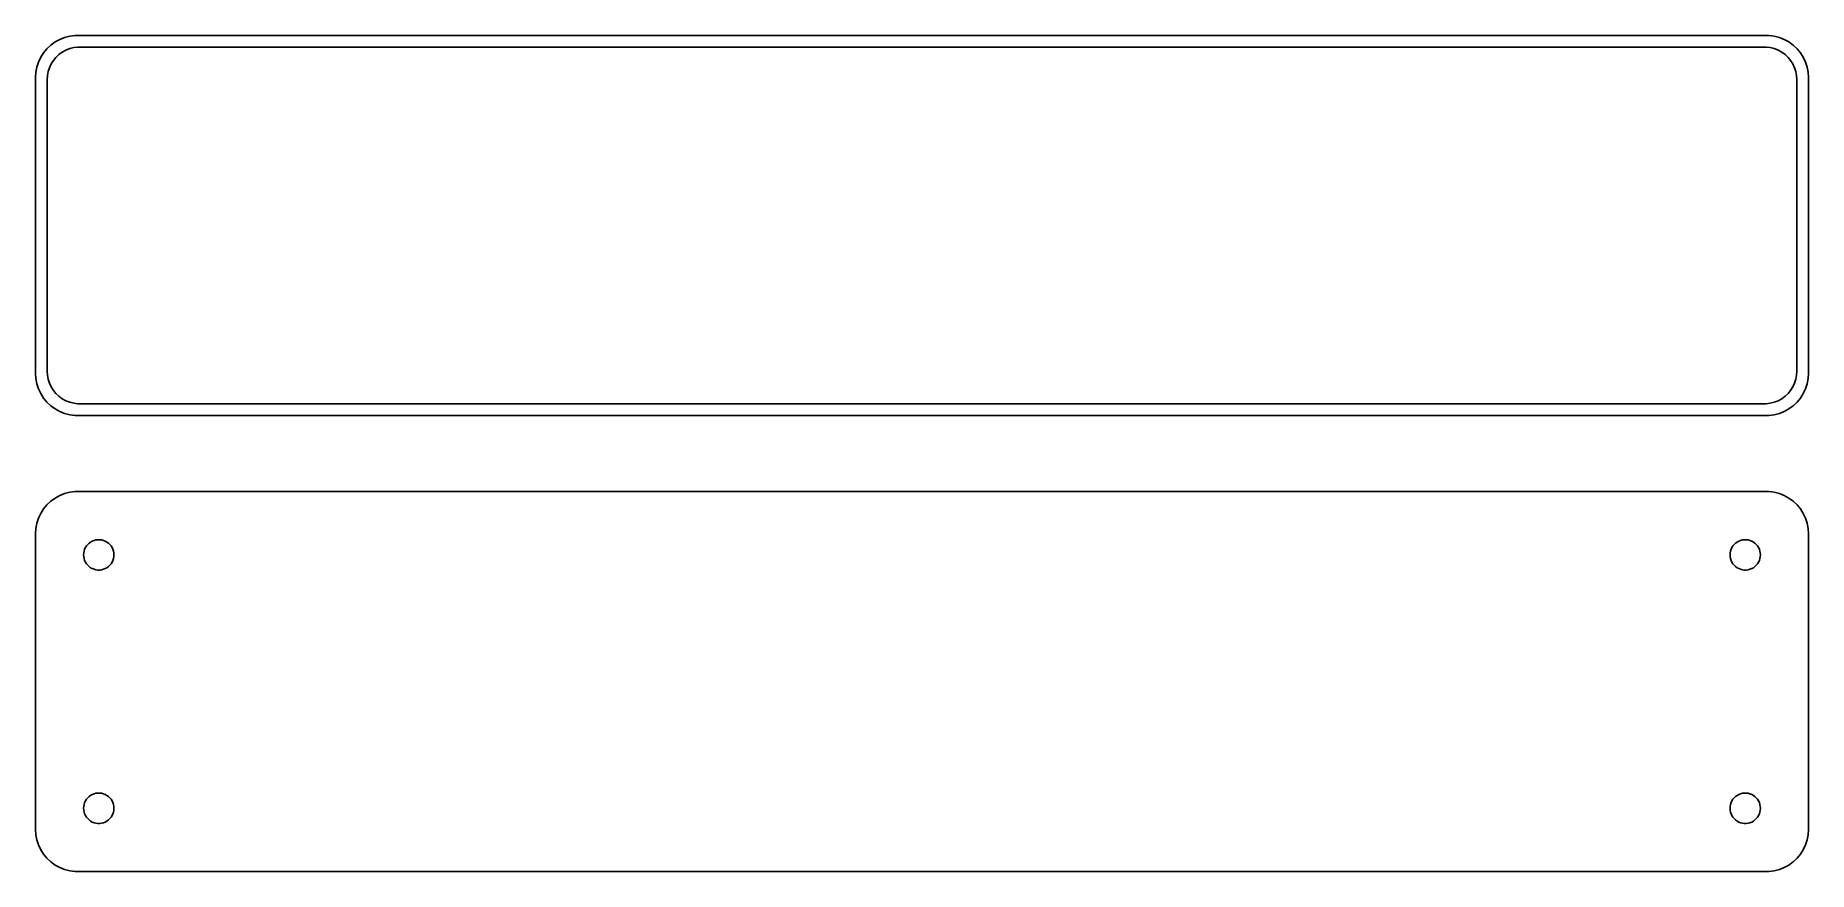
# Model space of a CAD drawing. Header units: metres. Extents: x -105 to 105, y 32 to 130.
import ezdxf

# ---------------------------------------------------------------- set-up
doc = ezdxf.new("R2010")
doc.units = ezdxf.units.M

msp = doc.modelspace()

# ---------------------------------------------------------------- linework, layer by layer
for p, q in [((-101.545, 130.255), (-102.129, 130.024)), ((-100.937, 130.411), (-101.545, 130.255)), ((-100.314, 130.49), (-100.937, 130.411)), ((100.314, 130.49), (-100.314, 130.49)), ((100.937, 130.411), (100.314, 130.49)), ((101.545, 130.255), (100.937, 130.411)), ((102.129, 130.024), (101.545, 130.255)), ((-104.045, 128.439), (-104.382, 127.909)), ((-103.645, 128.923), (-104.045, 128.439)), ((-103.187, 129.353), (-103.645, 128.923)), ((-102.679, 129.722), (-103.187, 129.353)), ((-102.129, 130.024), (-102.679, 129.722)), ((-102.571, 127.899), (-102.216, 128.231)), ((-102.216, 128.231), (-101.823, 128.517)), ((-101.823, 128.517), (-101.398, 128.751)), ((-101.398, 128.751), (-100.946, 128.93)), ((-100.946, 128.93), (-100.475, 129.051)), ((-100.475, 129.051), (-99.993, 129.112)), ((-99.993, 129.112), (99.993, 129.112)), ((99.993, 129.112), (100.475, 129.051)), ((100.475, 129.051), (100.946, 128.93)), ((100.946, 128.93), (101.398, 128.751)), ((101.398, 128.751), (101.823, 128.517)), ((101.823, 128.517), (102.216, 128.231)), ((102.679, 129.722), (102.129, 130.024)), ((102.216, 128.231), (102.571, 127.899)), ((103.187, 129.353), (102.679, 129.722)), ((103.645, 128.923), (103.187, 129.353)), ((104.045, 128.439), (103.645, 128.923)), ((104.382, 127.909), (104.045, 128.439)), ((-104.961, 126.127), (-105, 125.5)), ((-104.843, 126.743), (-104.961, 126.127)), ((-104.649, 127.341), (-104.843, 126.743)), ((-104.382, 127.909), (-104.649, 127.341)), ((-103.589, 125.735), (-103.498, 126.212)), ((-103.498, 126.212), (-103.348, 126.674)), ((-103.348, 126.674), (-103.141, 127.114)), ((-103.141, 127.114), (-102.88, 127.524)), ((-102.88, 127.524), (-102.571, 127.899)), ((102.571, 127.899), (102.88, 127.524)), ((102.88, 127.524), (103.141, 127.114)), ((103.141, 127.114), (103.348, 126.674)), ((103.348, 126.674), (103.498, 126.212)), ((103.498, 126.212), (103.589, 125.735)), ((104.649, 127.341), (104.382, 127.909)), ((104.843, 126.743), (104.649, 127.341)), ((104.961, 126.127), (104.843, 126.743)), ((105, 125.5), (104.961, 126.127)), ((-105, 125.5), (-105, 90.5)), ((-103.619, 125.25), (-103.589, 125.735)), ((-103.619, 90.75), (-103.619, 125.25)), ((103.589, 125.735), (103.619, 125.25)), ((103.619, 125.25), (103.619, 90.75)), ((105, 90.5), (105, 125.5)), ((-105, 90.5), (-104.961, 89.8733)), ((-103.589, 90.265), (-103.619, 90.75)), ((103.619, 90.75), (103.589, 90.265)), ((104.961, 89.8733), (105, 90.5)), ((-104.961, 89.8733), (-104.843, 89.2566)), ((-104.843, 89.2566), (-104.649, 88.6594)), ((-104.649, 88.6594), (-104.382, 88.0912)), ((-103.498, 89.7877), (-103.589, 90.265)), ((-103.348, 89.3256), (-103.498, 89.7877)), ((-103.141, 88.8859), (-103.348, 89.3256)), ((-102.88, 88.4756), (-103.141, 88.8859)), ((-102.571, 88.1012), (-102.88, 88.4756)), ((102.88, 88.4756), (102.571, 88.1012)), ((103.141, 88.8859), (102.88, 88.4756)), ((103.348, 89.3256), (103.141, 88.8859)), ((103.498, 89.7877), (103.348, 89.3256)), ((103.589, 90.265), (103.498, 89.7877)), ((104.382, 88.0912), (104.649, 88.6594)), ((104.649, 88.6594), (104.843, 89.2566)), ((104.843, 89.2566), (104.961, 89.8733)), ((-104.382, 88.0912), (-104.045, 87.5611)), ((-104.045, 87.5611), (-103.645, 87.0773)), ((-103.645, 87.0773), (-103.187, 86.6474)), ((-103.187, 86.6474), (-102.679, 86.2784)), ((-102.679, 86.2784), (-102.129, 85.9759)), ((-102.216, 87.7685), (-102.571, 88.1012)), ((-101.823, 87.4829), (-102.216, 87.7685)), ((-101.398, 87.2488), (-101.823, 87.4829)), ((-100.946, 87.0699), (-101.398, 87.2488)), ((-100.475, 86.9491), (-100.946, 87.0699)), ((-99.993, 86.8882), (-100.475, 86.9491)), ((99.993, 86.8882), (-99.993, 86.8882)), ((100.475, 86.9491), (99.993, 86.8882)), ((100.946, 87.0699), (100.475, 86.9491)), ((101.398, 87.2488), (100.946, 87.0699)), ((101.823, 87.4829), (101.398, 87.2488)), ((102.216, 87.7685), (101.823, 87.4829)), ((102.129, 85.9759), (102.679, 86.2784)), ((102.571, 88.1012), (102.216, 87.7685)), ((102.679, 86.2784), (103.187, 86.6474)), ((103.187, 86.6474), (103.645, 87.0773)), ((103.645, 87.0773), (104.045, 87.5611)), ((104.045, 87.5611), (104.382, 88.0912)), ((-102.129, 85.9759), (-101.545, 85.7447)), ((-101.545, 85.7447), (-100.937, 85.5886)), ((-100.937, 85.5886), (-100.314, 85.5099)), ((-100.314, 85.5099), (100.314, 85.5099)), ((100.314, 85.5099), (100.937, 85.5886)), ((100.937, 85.5886), (101.545, 85.7447)), ((101.545, 85.7447), (102.129, 85.9759)), ((-102.679, 75.7216), (-103.187, 75.3526)), ((-102.129, 76.0241), (-102.679, 75.7216)), ((-101.545, 76.2553), (-102.129, 76.0241)), ((-100.937, 76.4114), (-101.545, 76.2553)), ((-100.314, 76.4901), (-100.937, 76.4114)), ((100.314, 76.4901), (-100.314, 76.4901)), ((100.937, 76.4114), (100.314, 76.4901)), ((101.545, 76.2553), (100.937, 76.4114)), ((102.129, 76.0241), (101.545, 76.2553)), ((102.679, 75.7216), (102.129, 76.0241)), ((103.187, 75.3526), (102.679, 75.7216)), ((-104.382, 73.9088), (-104.649, 73.3406)), ((-104.045, 74.4389), (-104.382, 73.9088)), ((-103.645, 74.9227), (-104.045, 74.4389)), ((-103.187, 75.3526), (-103.645, 74.9227)), ((103.645, 74.9227), (103.187, 75.3526)), ((104.045, 74.4389), (103.645, 74.9227)), ((104.382, 73.9088), (104.045, 74.4389)), ((104.649, 73.3406), (104.382, 73.9088)), ((-104.961, 72.1267), (-105, 71.5)), ((-105, 71.5), (-105, 36.5)), ((-104.843, 72.7434), (-104.961, 72.1267)), ((-104.649, 73.3406), (-104.843, 72.7434)), ((104.843, 72.7434), (104.649, 73.3406)), ((104.961, 72.1267), (104.843, 72.7434)), ((105, 71.5), (104.961, 72.1267)), ((105, 36.5), (105, 71.5)), ((-99.2858, 69.2256), (-99.2434, 69.4476)), ((-99.2434, 69.4476), (-99.1736, 69.6626)), ((-99.1736, 69.6626), (-99.0773, 69.8671)), ((-99.0773, 69.8671), (-98.9562, 70.058)), ((-98.9562, 70.058), (-98.8121, 70.2322)), ((-98.8121, 70.2322), (-98.6474, 70.3869)), ((-98.6474, 70.3869), (-98.4645, 70.5198)), ((-98.4645, 70.5198), (-98.2664, 70.6287)), ((-98.2664, 70.6287), (-98.0562, 70.7119)), ((-98.0562, 70.7119), (-97.8373, 70.7681)), ((-97.8373, 70.7681), (-97.613, 70.7964)), ((-97.613, 70.7964), (-97.387, 70.7964)), ((-97.387, 70.7964), (-97.1627, 70.7681)), ((-97.1627, 70.7681), (-96.9438, 70.7119)), ((-96.9438, 70.7119), (-96.7336, 70.6287)), ((-96.7336, 70.6287), (-96.5355, 70.5198)), ((-96.5355, 70.5198), (-96.3526, 70.3869)), ((-96.3526, 70.3869), (-96.1879, 70.2322)), ((-96.1879, 70.2322), (-96.0438, 70.058)), ((-96.0438, 70.058), (-95.9226, 69.8671)), ((-95.9226, 69.8671), (-95.8264, 69.6626)), ((-95.8264, 69.6626), (-95.7565, 69.4476)), ((-95.7565, 69.4476), (-95.7142, 69.2256)), ((95.7142, 69.2256), (95.7565, 69.4476)), ((95.7565, 69.4476), (95.8264, 69.6626)), ((95.8264, 69.6626), (95.9226, 69.8671)), ((95.9226, 69.8671), (96.0438, 70.058)), ((96.0438, 70.058), (96.1879, 70.2322)), ((96.1879, 70.2322), (96.3526, 70.3869)), ((96.3526, 70.3869), (96.5355, 70.5198)), ((96.5355, 70.5198), (96.7336, 70.6287)), ((96.7336, 70.6287), (96.9438, 70.7119)), ((96.9438, 70.7119), (97.1627, 70.7681)), ((97.1627, 70.7681), (97.387, 70.7964)), ((97.387, 70.7964), (97.613, 70.7964)), ((97.613, 70.7964), (97.8373, 70.7681)), ((97.8373, 70.7681), (98.0562, 70.7119)), ((98.0562, 70.7119), (98.2664, 70.6287)), ((98.2664, 70.6287), (98.4645, 70.5198)), ((98.4645, 70.5198), (98.6474, 70.3869)), ((98.6474, 70.3869), (98.8121, 70.2322)), ((98.8121, 70.2322), (98.9562, 70.058)), ((98.9562, 70.058), (99.0773, 69.8671)), ((99.0773, 69.8671), (99.1736, 69.6626)), ((99.1736, 69.6626), (99.2434, 69.4476)), ((99.2434, 69.4476), (99.2858, 69.2256)), ((-99.3, 69), (-99.2858, 69.2256)), ((-99.2858, 68.7744), (-99.3, 69)), ((-99.2434, 68.5524), (-99.2858, 68.7744)), ((-99.1736, 68.3374), (-99.2434, 68.5524)), ((-99.0773, 68.1328), (-99.1736, 68.3374)), ((-98.9562, 67.942), (-99.0773, 68.1328)), ((-98.8121, 67.7678), (-98.9562, 67.942)), ((-98.6474, 67.6131), (-98.8121, 67.7678)), ((-98.4645, 67.4802), (-98.6474, 67.6131)), ((-98.2664, 67.3713), (-98.4645, 67.4802)), ((-98.0562, 67.2881), (-98.2664, 67.3713)), ((-97.8373, 67.2319), (-98.0562, 67.2881)), ((-97.613, 67.2036), (-97.8373, 67.2319)), ((-97.387, 67.2036), (-97.613, 67.2036)), ((-97.1627, 67.2319), (-97.387, 67.2036)), ((-96.9438, 67.2881), (-97.1627, 67.2319)), ((-96.7336, 67.3713), (-96.9438, 67.2881)), ((-96.5355, 67.4802), (-96.7336, 67.3713)), ((-96.3526, 67.6131), (-96.5355, 67.4802)), ((-96.1879, 67.7678), (-96.3526, 67.6131)), ((-96.0438, 67.942), (-96.1879, 67.7678)), ((-95.9226, 68.1328), (-96.0438, 67.942)), ((-95.8264, 68.3374), (-95.9226, 68.1328)), ((-95.7565, 68.5524), (-95.8264, 68.3374)), ((-95.7142, 68.7744), (-95.7565, 68.5524)), ((-95.7142, 69.2256), (-95.7, 69)), ((-95.7, 69), (-95.7142, 68.7744)), ((95.7, 69), (95.7142, 69.2256)), ((95.7142, 68.7744), (95.7, 69)), ((95.7565, 68.5524), (95.7142, 68.7744)), ((95.8264, 68.3374), (95.7565, 68.5524)), ((95.9226, 68.1328), (95.8264, 68.3374)), ((96.0438, 67.942), (95.9226, 68.1328)), ((96.1879, 67.7678), (96.0438, 67.942)), ((96.3526, 67.6131), (96.1879, 67.7678)), ((96.5355, 67.4802), (96.3526, 67.6131)), ((96.7336, 67.3713), (96.5355, 67.4802)), ((96.9438, 67.2881), (96.7336, 67.3713)), ((97.1627, 67.2319), (96.9438, 67.2881)), ((97.387, 67.2036), (97.1627, 67.2319)), ((97.613, 67.2036), (97.387, 67.2036)), ((97.8373, 67.2319), (97.613, 67.2036)), ((98.0562, 67.2881), (97.8373, 67.2319)), ((98.2664, 67.3713), (98.0562, 67.2881)), ((98.4645, 67.4802), (98.2664, 67.3713)), ((98.6474, 67.6131), (98.4645, 67.4802)), ((98.8121, 67.7678), (98.6474, 67.6131)), ((98.9562, 67.942), (98.8121, 67.7678)), ((99.0773, 68.1328), (98.9562, 67.942)), ((99.1736, 68.3374), (99.0773, 68.1328)), ((99.2434, 68.5524), (99.1736, 68.3374)), ((99.2858, 68.7744), (99.2434, 68.5524)), ((99.2858, 69.2256), (99.3, 69)), ((99.3, 69), (99.2858, 68.7744)), ((-99.0773, 39.8672), (-98.9562, 40.058)), ((-98.9562, 40.058), (-98.8121, 40.2322)), ((-98.8121, 40.2322), (-98.6474, 40.3869)), ((-98.6474, 40.3869), (-98.4645, 40.5198)), ((-98.4645, 40.5198), (-98.2664, 40.6287)), ((-98.2664, 40.6287), (-98.0562, 40.7119)), ((-98.0562, 40.7119), (-97.8373, 40.7681)), ((-97.8373, 40.7681), (-97.613, 40.7964)), ((-97.613, 40.7964), (-97.387, 40.7964)), ((-97.387, 40.7964), (-97.1627, 40.7681)), ((-97.1627, 40.7681), (-96.9438, 40.7119)), ((-96.9438, 40.7119), (-96.7336, 40.6287)), ((-96.7336, 40.6287), (-96.5355, 40.5198)), ((-96.5355, 40.5198), (-96.3526, 40.3869)), ((-96.3526, 40.3869), (-96.1879, 40.2322)), ((-96.1879, 40.2322), (-96.0438, 40.058)), ((-96.0438, 40.058), (-95.9226, 39.8672)), ((95.9226, 39.8672), (96.0438, 40.058)), ((96.0438, 40.058), (96.1879, 40.2322)), ((96.1879, 40.2322), (96.3526, 40.3869)), ((96.3526, 40.3869), (96.5355, 40.5198)), ((96.5355, 40.5198), (96.7336, 40.6287)), ((96.7336, 40.6287), (96.9438, 40.7119)), ((96.9438, 40.7119), (97.1627, 40.7681)), ((97.1627, 40.7681), (97.387, 40.7964)), ((97.387, 40.7964), (97.613, 40.7964)), ((97.613, 40.7964), (97.8373, 40.7681)), ((97.8373, 40.7681), (98.0562, 40.7119)), ((98.0562, 40.7119), (98.2664, 40.6287)), ((98.2664, 40.6287), (98.4645, 40.5198)), ((98.4645, 40.5198), (98.6474, 40.3869)), ((98.6474, 40.3869), (98.8121, 40.2322)), ((98.8121, 40.2322), (98.9562, 40.058)), ((98.9562, 40.058), (99.0773, 39.8672)), ((-99.3, 39), (-99.2858, 39.2256)), ((-99.2858, 38.7744), (-99.3, 39)), ((-99.2858, 39.2256), (-99.2434, 39.4476)), ((-99.2434, 38.5524), (-99.2858, 38.7744)), ((-99.2434, 39.4476), (-99.1736, 39.6626)), ((-99.1736, 38.3374), (-99.2434, 38.5524)), ((-99.1736, 39.6626), (-99.0773, 39.8672)), ((-99.0773, 38.1329), (-99.1736, 38.3374)), ((-98.9562, 37.942), (-99.0773, 38.1329)), ((-98.8121, 37.7678), (-98.9562, 37.942)), ((-96.0438, 37.942), (-96.1879, 37.7678)), ((-95.9226, 38.1329), (-96.0438, 37.942)), ((-95.9226, 39.8672), (-95.8264, 39.6626)), ((-95.8264, 38.3374), (-95.9226, 38.1329)), ((-95.8264, 39.6626), (-95.7565, 39.4476)), ((-95.7565, 38.5524), (-95.8264, 38.3374)), ((-95.7565, 39.4476), (-95.7142, 39.2256)), ((-95.7142, 38.7744), (-95.7565, 38.5524)), ((-95.7142, 39.2256), (-95.7, 39)), ((-95.7, 39), (-95.7142, 38.7744)), ((95.7, 39), (95.7142, 39.2256)), ((95.7142, 38.7744), (95.7, 39)), ((95.7142, 39.2256), (95.7565, 39.4476)), ((95.7565, 38.5524), (95.7142, 38.7744)), ((95.7565, 39.4476), (95.8264, 39.6626)), ((95.8264, 38.3374), (95.7565, 38.5524)), ((95.8264, 39.6626), (95.9226, 39.8672)), ((95.9226, 38.1329), (95.8264, 38.3374)), ((96.0438, 37.942), (95.9226, 38.1329)), ((96.1879, 37.7678), (96.0438, 37.942)), ((98.9562, 37.942), (98.8121, 37.7678)), ((99.0773, 38.1329), (98.9562, 37.942)), ((99.0773, 39.8672), (99.1736, 39.6626)), ((99.1736, 38.3374), (99.0773, 38.1329)), ((99.1736, 39.6626), (99.2434, 39.4476)), ((99.2434, 38.5524), (99.1736, 38.3374)), ((99.2434, 39.4476), (99.2858, 39.2256)), ((99.2858, 38.7744), (99.2434, 38.5524)), ((99.2858, 39.2256), (99.3, 39)), ((99.3, 39), (99.2858, 38.7744)), ((-105, 36.5), (-104.961, 35.8733)), ((-104.961, 35.8733), (-104.843, 35.2566)), ((-98.6474, 37.6131), (-98.8121, 37.7678)), ((-98.4645, 37.4802), (-98.6474, 37.6131)), ((-98.2664, 37.3713), (-98.4645, 37.4802)), ((-98.0562, 37.2881), (-98.2664, 37.3713)), ((-97.8373, 37.2319), (-98.0562, 37.2881)), ((-97.613, 37.2036), (-97.8373, 37.2319)), ((-97.387, 37.2036), (-97.613, 37.2036)), ((-97.1627, 37.2319), (-97.387, 37.2036)), ((-96.9438, 37.2881), (-97.1627, 37.2319)), ((-96.7336, 37.3713), (-96.9438, 37.2881)), ((-96.5355, 37.4802), (-96.7336, 37.3713)), ((-96.3526, 37.6131), (-96.5355, 37.4802)), ((-96.1879, 37.7678), (-96.3526, 37.6131)), ((96.3526, 37.6131), (96.1879, 37.7678)), ((96.5355, 37.4802), (96.3526, 37.6131)), ((96.7336, 37.3713), (96.5355, 37.4802)), ((96.9438, 37.2881), (96.7336, 37.3713)), ((97.1627, 37.2319), (96.9438, 37.2881)), ((97.387, 37.2036), (97.1627, 37.2319)), ((97.613, 37.2036), (97.387, 37.2036)), ((97.8373, 37.2319), (97.613, 37.2036)), ((98.0562, 37.2881), (97.8373, 37.2319)), ((98.2664, 37.3713), (98.0562, 37.2881)), ((98.4645, 37.4802), (98.2664, 37.3713)), ((98.6474, 37.6131), (98.4645, 37.4802)), ((98.8121, 37.7678), (98.6474, 37.6131)), ((104.843, 35.2566), (104.961, 35.8733)), ((104.961, 35.8733), (105, 36.5)), ((-104.843, 35.2566), (-104.649, 34.6594)), ((-104.649, 34.6594), (-104.382, 34.0912)), ((-104.382, 34.0912), (-104.045, 33.5611)), ((104.045, 33.5611), (104.382, 34.0912)), ((104.382, 34.0912), (104.649, 34.6594)), ((104.649, 34.6594), (104.843, 35.2566)), ((-104.045, 33.5611), (-103.645, 33.0773)), ((-103.645, 33.0773), (-103.187, 32.6474)), ((-103.187, 32.6474), (-102.679, 32.2784)), ((-102.679, 32.2784), (-102.129, 31.9759)), ((-102.129, 31.9759), (-101.545, 31.7447)), ((-101.545, 31.7447), (-100.937, 31.5886)), ((-100.937, 31.5886), (-100.314, 31.5099)), ((-100.314, 31.5099), (100.314, 31.5099)), ((100.314, 31.5099), (100.937, 31.5886)), ((100.937, 31.5886), (101.545, 31.7447)), ((101.545, 31.7447), (102.129, 31.9759)), ((102.129, 31.9759), (102.679, 32.2784)), ((102.679, 32.2784), (103.187, 32.6474)), ((103.187, 32.6474), (103.645, 33.0773)), ((103.645, 33.0773), (104.045, 33.5611))]:
    msp.add_line(p, q)

doc.saveas('drawing.dxf')
